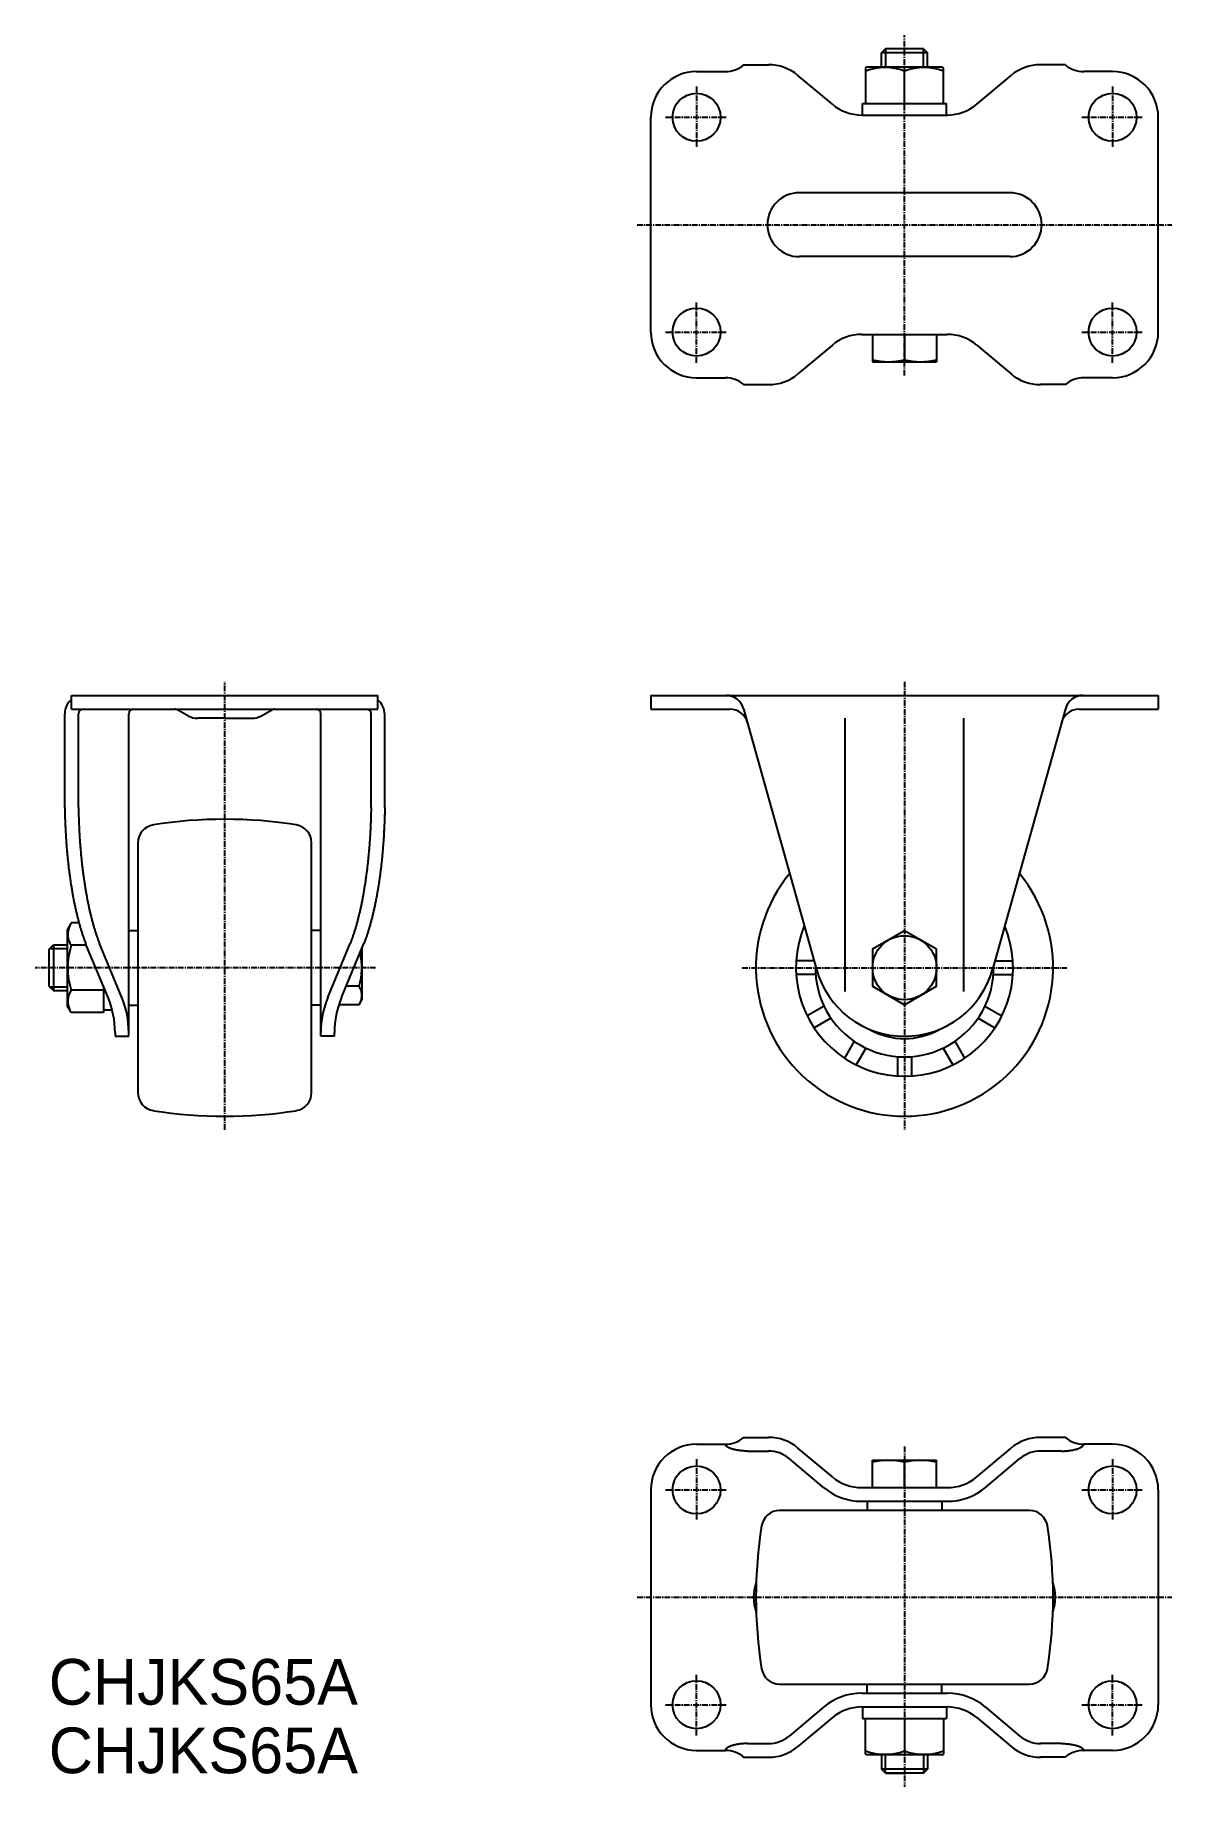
# Model space of a CAD drawing. Extents: x -2518 to -2269, y -154 to 230.
import ezdxf

# ---------------------------------------------------------------- set-up
doc = ezdxf.new("R2010")
doc.units = 0
doc.linetypes.add('CENTER', pattern=[2, 1.25, -0.25, 0.25, -0.25])
doc.layers.get('0').update_dxf_attribs({"linetype": 'CONTINUOUS'})
doc.layers.add('CENTER', color=1, linetype='CENTER')

msp = doc.modelspace()

# ---------------------------------------------------------------- linework, layer by layer
at = {"color": 7, "linetype": 'CONTINUOUS'}
for p, q in [((-2332.04, 226.57), (-2332.91, 225.69)), ((-2323.79, 226.57), (-2332.04, 226.57)), ((-2323.79, 226.57), (-2322.91, 225.69)), ((-2363.1, 223.07), (-2357.66, 223.07)), ((-2336.16, 222.57), (-2336.41, 222.42)), ((-2336.41, 222.42), (-2336.41, 214.57)), ((-2319.66, 222.57), (-2336.16, 222.57)), ((-2322.91, 225.69), (-2332.91, 225.69)), ((-2332.91, 222.57), (-2332.91, 225.69)), ((-2322.91, 222.57), (-2322.91, 225.69)), ((-2319.66, 222.57), (-2319.41, 222.42)), ((-2319.41, 214.57), (-2319.41, 222.42)), ((-2292.73, 223.07), (-2298.16, 223.07)), ((-2373.41, 221.57), (-2367.1, 221.57)), ((-2343.7, 214.41), (-2351.23, 220.73)), ((-2327.91, 214.57), (-2327.91, 221.67)), ((-2312.12, 214.41), (-2304.59, 220.73)), ((-2282.41, 221.57), (-2288.72, 221.57)), ((-2383.41, 164.57), (-2383.41, 211.57)), ((-2337.27, 212.07), (-2318.55, 212.07)), ((-2337.11, 214.57), (-2318.71, 214.57)), ((-2337.11, 212.07), (-2337.11, 214.57)), ((-2318.71, 212.07), (-2318.71, 214.57)), ((-2272.41, 164.57), (-2272.41, 211.57)), ((-2304.91, 195.07), (-2350.91, 195.07)), ((-2304.91, 181.07), (-2350.91, 181.07)), ((-2343.7, 161.73), (-2351.23, 155.41)), ((-2337.27, 164.07), (-2318.55, 164.07)), ((-2334.91, 164.07), (-2334.91, 158.07)), ((-2327.91, 164.07), (-2327.91, 158.5)), ((-2320.91, 164.07), (-2320.91, 158.07)), ((-2312.12, 161.73), (-2304.59, 155.41)), ((-2334.91, 158.07), (-2320.91, 158.07)), ((-2373.41, 154.57), (-2367.1, 154.57)), ((-2282.41, 154.57), (-2288.72, 154.57)), ((-2363.1, 153.07), (-2357.66, 153.07)), ((-2292.73, 153.07), (-2298.16, 153.07)), ((-2510.1, 85.06), (-2443.1, 85.06)), ((-2510.1, 82.06), (-2510.1, 85.06)), ((-2443.1, 82.06), (-2443.1, 85.06)), ((-2383.41, 85.06), (-2272.41, 85.06)), ((-2383.41, 85.06), (-2383.41, 82.06)), ((-2272.41, 85.06), (-2272.41, 82.06)), ((-2511.6, 60.52), (-2511.6, 81.06)), ((-2510.1, 82.06), (-2443.1, 82.06)), ((-2508.6, 60.52), (-2508.6, 81.06)), ((-2497.6, 10.46), (-2497.6, 81.06)), ((-2484.51, 80.55), (-2487.07, 81.94)), ((-2468.69, 80.55), (-2466.13, 81.94)), ((-2455.6, 10.46), (-2455.6, 81.06)), ((-2444.6, 60.52), (-2444.6, 81.06)), ((-2441.6, 60.52), (-2441.6, 80.86)), ((-2383.41, 82.06), (-2366.11, 82.06)), ((-2363.1, 82.14), (-2347.18, 25.09)), ((-2292.73, 82.14), (-2308.65, 25.09)), ((-2289.71, 82.06), (-2272.41, 82.06)), ((-2476.6, 80.06), (-2482.6, 80.06)), ((-2476.6, 80.06), (-2470.6, 80.06)), ((-2340.91, 20.26), (-2340.91, 80.06)), ((-2314.91, 20.26), (-2314.91, 80.06)), ((-2495.6, 52.78), (-2495.6, -1.86)), ((-2457.6, -1.86), (-2457.6, 52.78)), ((-2510.2, 35.28), (-2511.1, 33.71)), ((-2508.5, 35.28), (-2510.2, 35.28)), ((-2511.1, 33.71), (-2511.1, 17.21)), ((-2502.13, 18.94), (-2507.03, 30.78)), ((-2499.13, 18.94), (-2504.03, 30.78)), ((-2497.4, 33.61), (-2495.6, 33.61)), ((-2455.8, 33.61), (-2457.6, 33.61)), ((-2454.07, 18.94), (-2449.16, 30.78)), ((-2451.07, 18.94), (-2446.16, 30.78)), ((-2515.1, 29.46), (-2514.1, 30.46)), ((-2515.1, 29.46), (-2515.1, 21.46)), ((-2514.1, 30.46), (-2514.1, 20.46)), ((-2514.1, 30.46), (-2511.1, 30.46)), ((-2506.86, 30.37), (-2510.2, 30.37)), ((-2446.6, 29.73), (-2446.6, 18.46)), ((-2347.7, 26.96), (-2351.62, 26.96)), ((-2308.13, 26.96), (-2304.21, 26.96)), ((-2347.36, 23.96), (-2351.62, 23.96)), ((-2308.47, 23.96), (-2304.21, 23.96)), ((-2515.1, 21.46), (-2514.1, 20.46)), ((-2514.1, 20.46), (-2511.1, 20.46)), ((-2503.1, 20.56), (-2510.2, 20.56)), ((-2503.1, 21.29), (-2503.1, 15.65)), ((-2447.22, 21.42), (-2450.04, 21.42)), ((-2510.2, 15.65), (-2511.1, 17.21)), ((-2503.1, 15.65), (-2510.2, 15.65)), ((-2503.1, 16.26), (-2501.23, 16.26)), ((-2497.4, 17.31), (-2495.6, 17.31)), ((-2455.8, 17.31), (-2457.6, 17.31)), ((-2447.22, 17.38), (-2451.65, 17.38)), ((-2447.22, 17.38), (-2446.6, 18.46)), ((-2345.5, 17.04), (-2349.19, 14.91)), ((-2310.33, 17.04), (-2306.64, 14.91)), ((-2344, 14.44), (-2347.69, 12.31)), ((-2311.83, 14.44), (-2308.14, 12.31)), ((-2500.6, 11.28), (-2500.6, 10.46)), ((-2500.6, 10.46), (-2497.6, 10.46)), ((-2452.6, 10.46), (-2455.6, 10.46)), ((-2452.6, 10.46), (-2452.6, 11.28)), ((-2338.93, 9.38), (-2341.06, 5.69)), ((-2336.34, 7.88), (-2338.47, 4.19)), ((-2319.49, 7.88), (-2317.36, 4.19)), ((-2316.89, 9.38), (-2314.76, 5.69)), ((-2329.41, 6.02), (-2329.41, 1.76)), ((-2326.41, 6.02), (-2326.41, 1.76)), ((-2373.41, -78.8), (-2367.1, -78.8)), ((-2363.1, -77.3), (-2357.66, -77.3)), ((-2362.26, -80.3), (-2357.66, -80.3)), ((-2343.7, -85.97), (-2351.23, -79.64)), ((-2312.12, -85.97), (-2304.59, -79.64)), ((-2292.73, -77.3), (-2298.16, -77.3)), ((-2293.57, -80.3), (-2298.16, -80.3)), ((-2282.41, -78.8), (-2288.72, -78.8)), ((-2345.63, -88.26), (-2353.16, -81.94)), ((-2334.91, -88.3), (-2334.91, -82.3)), ((-2334.91, -82.3), (-2320.91, -82.3)), ((-2327.91, -88.3), (-2327.91, -82.74)), ((-2320.91, -88.3), (-2320.91, -82.3)), ((-2310.2, -88.26), (-2302.66, -81.94)), ((-2383.41, -88.8), (-2383.41, -135.8)), ((-2337.27, -88.3), (-2318.55, -88.3)), ((-2337.27, -91.3), (-2318.55, -91.3)), ((-2336.06, -91.5), (-2336.06, -93.3)), ((-2319.76, -91.5), (-2319.76, -93.3)), ((-2272.41, -88.8), (-2272.41, -135.8)), ((-2300.59, -93.3), (-2355.23, -93.3)), ((-2355.23, -131.3), (-2300.59, -131.3)), ((-2337.27, -133.3), (-2318.55, -133.3)), ((-2336.06, -133.1), (-2336.06, -131.3)), ((-2319.76, -133.1), (-2319.76, -131.3)), ((-2345.63, -136.35), (-2353.16, -142.67)), ((-2337.27, -136.3), (-2318.55, -136.3)), ((-2337.11, -136.3), (-2337.11, -138.8)), ((-2318.71, -136.3), (-2318.71, -138.8)), ((-2310.2, -136.35), (-2302.66, -142.67)), ((-2343.7, -138.64), (-2351.23, -144.97)), ((-2337.11, -138.8), (-2318.71, -138.8)), ((-2336.41, -146.66), (-2336.41, -138.8)), ((-2327.91, -138.8), (-2327.91, -145.9)), ((-2319.41, -138.8), (-2319.41, -146.66)), ((-2312.12, -138.64), (-2304.59, -144.97)), ((-2362.26, -144.3), (-2357.66, -144.3)), ((-2293.57, -144.3), (-2298.16, -144.3)), ((-2373.41, -145.8), (-2367.1, -145.8)), ((-2363.1, -147.3), (-2357.66, -147.3)), ((-2336.16, -146.8), (-2336.41, -146.66)), ((-2319.66, -146.8), (-2336.16, -146.8)), ((-2332.91, -146.8), (-2332.91, -149.93)), ((-2322.91, -146.8), (-2322.91, -149.93)), ((-2319.66, -146.8), (-2319.41, -146.66)), ((-2292.73, -147.3), (-2298.16, -147.3)), ((-2282.41, -145.8), (-2288.72, -145.8)), ((-2322.91, -149.93), (-2332.91, -149.93)), ((-2332.04, -150.8), (-2332.91, -149.93)), ((-2332.04, -150.8), (-2327.91, -150.8)), ((-2323.79, -150.8), (-2332.04, -150.8)), ((-2323.79, -150.8), (-2327.91, -150.8)), ((-2323.79, -150.8), (-2322.91, -149.93))]:
    msp.add_line(p, q, dxfattribs=at)
at = {"color": 3, "linetype": 'CONTINUOUS'}
for p, q in [((-2332.1, 226.51), (-2332.1, 222.57)), ((-2323.73, 222.57), (-2323.73, 226.51)), ((-2514.91, 29.65), (-2511.1, 29.65)), ((-2514.91, 21.28), (-2511.1, 21.28)), ((-2332.1, -150.74), (-2332.1, -146.8)), ((-2323.73, -146.8), (-2323.73, -150.74))]:
    msp.add_line(p, q, dxfattribs=at)
at = {"color": 7, "linetype": 'CONTINUOUS'}
msp.add_lwpolyline([(-2320.91, 29.5), (-2327.91, 33.55), (-2334.91, 29.5), (-2334.91, 21.42), (-2327.91, 17.38), (-2320.91, 21.42)], close=True, dxfattribs=at)
for points in [[(-2511.6, 60.52, 0), (-2511.6, 60.25, 0), (-2511.59, 59.98, 0), (-2511.59, 59.71, 0), (-2511.58, 59.44, 0), (-2511.58, 59.17, 0), (-2511.57, 58.9, 0), (-2511.56, 58.63, 0), (-2511.55, 58.36, 0), (-2511.55, 58.09, 0), (-2511.54, 57.82, 0), (-2511.53, 57.55, 0), (-2511.52, 57.28, 0), (-2511.51, 57.01, 0), (-2511.5, 56.75, 0), (-2511.48, 56.48, 0), (-2511.47, 56.21, 0), (-2511.46, 55.94, 0), (-2511.45, 55.67, 0), (-2511.43, 55.41, 0), (-2511.42, 55.14, 0), (-2511.4, 54.87, 0), (-2511.39, 54.61, 0), (-2511.37, 54.34, 0), (-2511.36, 54.07, 0), (-2511.34, 53.81, 0), (-2511.32, 53.54, 0), (-2511.3, 53.28, 0), (-2511.29, 53.01, 0), (-2511.27, 52.75, 0), (-2511.25, 52.49, 0), (-2511.23, 52.22, 0), (-2511.21, 51.96, 0), (-2511.19, 51.7, 0), (-2511.16, 51.44, 0), (-2511.14, 51.17, 0), (-2511.12, 50.91, 0), (-2511.1, 50.65, 0), (-2511.07, 50.39, 0), (-2511.05, 50.13, 0), (-2511.02, 49.87, 0), (-2511, 49.62, 0), (-2510.97, 49.36, 0), (-2510.95, 49.1, 0), (-2510.92, 48.84, 0), (-2510.89, 48.59, 0), (-2510.86, 48.33, 0), (-2510.83, 48.08, 0), (-2510.81, 47.82, 0), (-2510.78, 47.57, 0), (-2510.75, 47.32, 0), (-2510.72, 47.07, 0), (-2510.69, 46.82, 0), (-2510.65, 46.57, 0), (-2510.62, 46.32, 0), (-2510.59, 46.07, 0), (-2510.56, 45.82, 0), (-2510.52, 45.57, 0), (-2510.49, 45.33, 0), (-2510.45, 45.08, 0), (-2510.42, 44.83, 0), (-2510.38, 44.59, 0), (-2510.35, 44.35, 0), (-2510.31, 44.1, 0), (-2510.28, 43.86, 0), (-2510.24, 43.62, 0), (-2510.2, 43.38, 0), (-2510.16, 43.14, 0), (-2510.12, 42.91, 0), (-2510.08, 42.67, 0), (-2510.05, 42.43, 0), (-2510.01, 42.2, 0), (-2509.96, 41.96, 0), (-2509.92, 41.73, 0), (-2509.88, 41.5, 0), (-2509.84, 41.27, 0), (-2509.8, 41.04, 0), (-2509.76, 40.81, 0), (-2509.71, 40.58, 0), (-2509.67, 40.35, 0), (-2509.62, 40.13, 0), (-2509.58, 39.9, 0), (-2509.53, 39.68, 0), (-2509.49, 39.46, 0), (-2509.44, 39.24, 0), (-2509.4, 39.02, 0), (-2509.35, 38.8, 0), (-2509.3, 38.58, 0), (-2509.26, 38.36, 0), (-2509.21, 38.15, 0), (-2509.16, 37.93, 0), (-2509.11, 37.72, 0), (-2509.06, 37.51, 0), (-2509.01, 37.3, 0), (-2508.96, 37.09, 0), (-2508.91, 36.88, 0), (-2508.86, 36.67, 0), (-2508.81, 36.47, 0), (-2508.76, 36.26, 0), (-2508.7, 36.06, 0), (-2508.65, 35.86, 0), (-2508.6, 35.66, 0), (-2508.55, 35.46, 0), (-2508.49, 35.26, 0), (-2508.44, 35.06, 0), (-2508.38, 34.87, 0), (-2508.33, 34.67, 0), (-2508.27, 34.48, 0), (-2508.22, 34.29, 0), (-2508.16, 34.1, 0), (-2508.11, 33.91, 0), (-2508.05, 33.73, 0), (-2507.99, 33.54, 0), (-2507.94, 33.36, 0), (-2507.88, 33.17, 0), (-2507.82, 32.99, 0), (-2507.76, 32.81, 0), (-2507.7, 32.64, 0), (-2507.64, 32.46, 0), (-2507.58, 32.28, 0), (-2507.52, 32.11, 0), (-2507.46, 31.94, 0), (-2507.4, 31.77, 0), (-2507.34, 31.6, 0), (-2507.28, 31.43, 0), (-2507.22, 31.27, 0), (-2507.16, 31.1, 0), (-2507.1, 30.94, 0), (-2507.03, 30.78, 0)], [(-2508.6, 60.52, 0), (-2508.6, 60.25, 0), (-2508.59, 59.98, 0), (-2508.59, 59.71, 0), (-2508.58, 59.44, 0), (-2508.58, 59.17, 0), (-2508.57, 58.9, 0), (-2508.56, 58.63, 0), (-2508.55, 58.36, 0), (-2508.55, 58.09, 0), (-2508.54, 57.82, 0), (-2508.53, 57.55, 0), (-2508.52, 57.28, 0), (-2508.51, 57.01, 0), (-2508.5, 56.75, 0), (-2508.48, 56.48, 0), (-2508.47, 56.21, 0), (-2508.46, 55.94, 0), (-2508.45, 55.67, 0), (-2508.43, 55.41, 0), (-2508.42, 55.14, 0), (-2508.4, 54.87, 0), (-2508.39, 54.61, 0), (-2508.37, 54.34, 0), (-2508.36, 54.07, 0), (-2508.34, 53.81, 0), (-2508.32, 53.54, 0), (-2508.3, 53.28, 0), (-2508.29, 53.01, 0), (-2508.27, 52.75, 0), (-2508.25, 52.49, 0), (-2508.23, 52.22, 0), (-2508.21, 51.96, 0), (-2508.19, 51.7, 0), (-2508.16, 51.44, 0), (-2508.14, 51.17, 0), (-2508.12, 50.91, 0), (-2508.1, 50.65, 0), (-2508.07, 50.39, 0), (-2508.05, 50.13, 0), (-2508.02, 49.87, 0), (-2508, 49.62, 0), (-2507.97, 49.36, 0), (-2507.95, 49.1, 0), (-2507.92, 48.84, 0), (-2507.89, 48.59, 0), (-2507.86, 48.33, 0), (-2507.83, 48.08, 0), (-2507.81, 47.82, 0), (-2507.78, 47.57, 0), (-2507.75, 47.32, 0), (-2507.72, 47.07, 0), (-2507.69, 46.82, 0), (-2507.65, 46.57, 0), (-2507.62, 46.32, 0), (-2507.59, 46.07, 0), (-2507.56, 45.82, 0), (-2507.52, 45.57, 0), (-2507.49, 45.33, 0), (-2507.45, 45.08, 0), (-2507.42, 44.83, 0), (-2507.38, 44.59, 0), (-2507.35, 44.35, 0), (-2507.31, 44.1, 0), (-2507.28, 43.86, 0), (-2507.24, 43.62, 0), (-2507.2, 43.38, 0), (-2507.16, 43.14, 0), (-2507.12, 42.91, 0), (-2507.08, 42.67, 0), (-2507.05, 42.43, 0), (-2507.01, 42.2, 0), (-2506.96, 41.96, 0), (-2506.92, 41.73, 0), (-2506.88, 41.5, 0), (-2506.84, 41.27, 0), (-2506.8, 41.04, 0), (-2506.76, 40.81, 0), (-2506.71, 40.58, 0), (-2506.67, 40.35, 0), (-2506.62, 40.13, 0), (-2506.58, 39.9, 0), (-2506.53, 39.68, 0), (-2506.49, 39.46, 0), (-2506.44, 39.24, 0), (-2506.4, 39.02, 0), (-2506.35, 38.8, 0), (-2506.3, 38.58, 0), (-2506.26, 38.36, 0), (-2506.21, 38.15, 0), (-2506.16, 37.93, 0), (-2506.11, 37.72, 0), (-2506.06, 37.51, 0), (-2506.01, 37.3, 0), (-2505.96, 37.09, 0), (-2505.91, 36.88, 0), (-2505.86, 36.67, 0), (-2505.81, 36.47, 0), (-2505.76, 36.26, 0), (-2505.7, 36.06, 0), (-2505.65, 35.86, 0), (-2505.6, 35.66, 0), (-2505.55, 35.46, 0), (-2505.49, 35.26, 0), (-2505.44, 35.06, 0), (-2505.38, 34.87, 0), (-2505.33, 34.67, 0), (-2505.27, 34.48, 0), (-2505.22, 34.29, 0), (-2505.16, 34.1, 0), (-2505.11, 33.91, 0), (-2505.05, 33.73, 0), (-2504.99, 33.54, 0), (-2504.94, 33.36, 0), (-2504.88, 33.17, 0), (-2504.82, 32.99, 0), (-2504.76, 32.81, 0), (-2504.7, 32.64, 0), (-2504.64, 32.46, 0), (-2504.58, 32.28, 0), (-2504.52, 32.11, 0), (-2504.46, 31.94, 0), (-2504.4, 31.77, 0), (-2504.34, 31.6, 0), (-2504.28, 31.43, 0), (-2504.22, 31.27, 0), (-2504.16, 31.1, 0), (-2504.1, 30.94, 0), (-2504.03, 30.78, 0)], [(-2444.6, 60.52, 0), (-2444.6, 60.25, 0), (-2444.61, 59.98, 0), (-2444.61, 59.71, 0), (-2444.62, 59.44, 0), (-2444.62, 59.17, 0), (-2444.63, 58.9, 0), (-2444.64, 58.63, 0), (-2444.65, 58.36, 0), (-2444.65, 58.09, 0), (-2444.66, 57.82, 0), (-2444.67, 57.55, 0), (-2444.68, 57.28, 0), (-2444.69, 57.01, 0), (-2444.7, 56.75, 0), (-2444.72, 56.48, 0), (-2444.73, 56.21, 0), (-2444.74, 55.94, 0), (-2444.75, 55.67, 0), (-2444.77, 55.41, 0), (-2444.78, 55.14, 0), (-2444.8, 54.87, 0), (-2444.81, 54.61, 0), (-2444.83, 54.34, 0), (-2444.84, 54.07, 0), (-2444.86, 53.81, 0), (-2444.88, 53.54, 0), (-2444.9, 53.28, 0), (-2444.91, 53.01, 0), (-2444.93, 52.75, 0), (-2444.95, 52.49, 0), (-2444.97, 52.22, 0), (-2444.99, 51.96, 0), (-2445.01, 51.7, 0), (-2445.04, 51.44, 0), (-2445.06, 51.17, 0), (-2445.08, 50.91, 0), (-2445.1, 50.65, 0), (-2445.13, 50.39, 0), (-2445.15, 50.13, 0), (-2445.18, 49.87, 0), (-2445.2, 49.62, 0), (-2445.23, 49.36, 0), (-2445.25, 49.1, 0), (-2445.28, 48.84, 0), (-2445.31, 48.59, 0), (-2445.34, 48.33, 0), (-2445.37, 48.08, 0), (-2445.39, 47.82, 0), (-2445.42, 47.57, 0), (-2445.45, 47.32, 0), (-2445.48, 47.07, 0), (-2445.51, 46.82, 0), (-2445.55, 46.57, 0), (-2445.58, 46.32, 0), (-2445.61, 46.07, 0), (-2445.64, 45.82, 0), (-2445.68, 45.57, 0), (-2445.71, 45.33, 0), (-2445.74, 45.08, 0), (-2445.78, 44.83, 0), (-2445.82, 44.59, 0), (-2445.85, 44.35, 0), (-2445.89, 44.1, 0), (-2445.92, 43.86, 0), (-2445.96, 43.62, 0), (-2446, 43.38, 0), (-2446.04, 43.14, 0), (-2446.08, 42.91, 0), (-2446.11, 42.67, 0), (-2446.15, 42.43, 0), (-2446.19, 42.2, 0), (-2446.24, 41.96, 0), (-2446.28, 41.73, 0), (-2446.32, 41.5, 0), (-2446.36, 41.27, 0), (-2446.4, 41.04, 0), (-2446.44, 40.81, 0), (-2446.49, 40.58, 0), (-2446.53, 40.35, 0), (-2446.58, 40.13, 0), (-2446.62, 39.9, 0), (-2446.67, 39.68, 0), (-2446.71, 39.46, 0), (-2446.76, 39.24, 0), (-2446.8, 39.02, 0), (-2446.85, 38.8, 0), (-2446.9, 38.58, 0), (-2446.94, 38.36, 0), (-2446.99, 38.15, 0), (-2447.04, 37.93, 0), (-2447.09, 37.72, 0), (-2447.14, 37.51, 0), (-2447.19, 37.3, 0), (-2447.24, 37.09, 0), (-2447.29, 36.88, 0), (-2447.34, 36.67, 0), (-2447.39, 36.47, 0), (-2447.44, 36.26, 0), (-2447.5, 36.06, 0), (-2447.55, 35.86, 0), (-2447.6, 35.66, 0), (-2447.65, 35.46, 0), (-2447.71, 35.26, 0), (-2447.76, 35.06, 0), (-2447.82, 34.87, 0), (-2447.87, 34.67, 0), (-2447.93, 34.48, 0), (-2447.98, 34.29, 0), (-2448.04, 34.1, 0), (-2448.09, 33.91, 0), (-2448.15, 33.73, 0), (-2448.21, 33.54, 0), (-2448.26, 33.36, 0), (-2448.32, 33.17, 0), (-2448.38, 32.99, 0), (-2448.44, 32.81, 0), (-2448.5, 32.64, 0), (-2448.56, 32.46, 0), (-2448.62, 32.28, 0), (-2448.68, 32.11, 0), (-2448.74, 31.94, 0), (-2448.8, 31.77, 0), (-2448.86, 31.6, 0), (-2448.92, 31.43, 0), (-2448.98, 31.27, 0), (-2449.04, 31.1, 0), (-2449.1, 30.94, 0), (-2449.17, 30.78, 0)], [(-2441.6, 60.52, 0), (-2441.6, 60.25, 0), (-2441.61, 59.98, 0), (-2441.61, 59.71, 0), (-2441.62, 59.44, 0), (-2441.62, 59.17, 0), (-2441.63, 58.9, 0), (-2441.64, 58.63, 0), (-2441.65, 58.36, 0), (-2441.65, 58.09, 0), (-2441.66, 57.82, 0), (-2441.67, 57.55, 0), (-2441.68, 57.28, 0), (-2441.69, 57.01, 0), (-2441.7, 56.75, 0), (-2441.72, 56.48, 0), (-2441.73, 56.21, 0), (-2441.74, 55.94, 0), (-2441.75, 55.67, 0), (-2441.77, 55.41, 0), (-2441.78, 55.14, 0), (-2441.8, 54.87, 0), (-2441.81, 54.61, 0), (-2441.83, 54.34, 0), (-2441.84, 54.07, 0), (-2441.86, 53.81, 0), (-2441.88, 53.54, 0), (-2441.9, 53.28, 0), (-2441.91, 53.01, 0), (-2441.93, 52.75, 0), (-2441.95, 52.49, 0), (-2441.97, 52.22, 0), (-2441.99, 51.96, 0), (-2442.01, 51.7, 0), (-2442.04, 51.44, 0), (-2442.06, 51.17, 0), (-2442.08, 50.91, 0), (-2442.1, 50.65, 0), (-2442.13, 50.39, 0), (-2442.15, 50.13, 0), (-2442.18, 49.87, 0), (-2442.2, 49.62, 0), (-2442.23, 49.36, 0), (-2442.25, 49.1, 0), (-2442.28, 48.84, 0), (-2442.31, 48.59, 0), (-2442.34, 48.33, 0), (-2442.37, 48.08, 0), (-2442.39, 47.82, 0), (-2442.42, 47.57, 0), (-2442.45, 47.32, 0), (-2442.48, 47.07, 0), (-2442.51, 46.82, 0), (-2442.55, 46.57, 0), (-2442.58, 46.32, 0), (-2442.61, 46.07, 0), (-2442.64, 45.82, 0), (-2442.68, 45.57, 0), (-2442.71, 45.33, 0), (-2442.74, 45.08, 0), (-2442.78, 44.83, 0), (-2442.82, 44.59, 0), (-2442.85, 44.35, 0), (-2442.89, 44.1, 0), (-2442.92, 43.86, 0), (-2442.96, 43.62, 0), (-2443, 43.38, 0), (-2443.04, 43.14, 0), (-2443.08, 42.91, 0), (-2443.11, 42.67, 0), (-2443.15, 42.43, 0), (-2443.19, 42.2, 0), (-2443.24, 41.96, 0), (-2443.28, 41.73, 0), (-2443.32, 41.5, 0), (-2443.36, 41.27, 0), (-2443.4, 41.04, 0), (-2443.44, 40.81, 0), (-2443.49, 40.58, 0), (-2443.53, 40.35, 0), (-2443.58, 40.13, 0), (-2443.62, 39.9, 0), (-2443.67, 39.68, 0), (-2443.71, 39.46, 0), (-2443.76, 39.24, 0), (-2443.8, 39.02, 0), (-2443.85, 38.8, 0), (-2443.9, 38.58, 0), (-2443.94, 38.36, 0), (-2443.99, 38.15, 0), (-2444.04, 37.93, 0), (-2444.09, 37.72, 0), (-2444.14, 37.51, 0), (-2444.19, 37.3, 0), (-2444.24, 37.09, 0), (-2444.29, 36.88, 0), (-2444.34, 36.67, 0), (-2444.39, 36.47, 0), (-2444.44, 36.26, 0), (-2444.5, 36.06, 0), (-2444.55, 35.86, 0), (-2444.6, 35.66, 0), (-2444.65, 35.46, 0), (-2444.71, 35.26, 0), (-2444.76, 35.06, 0), (-2444.82, 34.87, 0), (-2444.87, 34.67, 0), (-2444.93, 34.48, 0), (-2444.98, 34.29, 0), (-2445.04, 34.1, 0), (-2445.09, 33.91, 0), (-2445.15, 33.73, 0), (-2445.21, 33.54, 0), (-2445.26, 33.36, 0), (-2445.32, 33.17, 0), (-2445.38, 32.99, 0), (-2445.44, 32.81, 0), (-2445.5, 32.64, 0), (-2445.56, 32.46, 0), (-2445.62, 32.28, 0), (-2445.68, 32.11, 0), (-2445.74, 31.94, 0), (-2445.8, 31.77, 0), (-2445.86, 31.6, 0), (-2445.92, 31.43, 0), (-2445.98, 31.27, 0), (-2446.04, 31.1, 0), (-2446.1, 30.94, 0), (-2446.17, 30.78, 0)], [(-2362.26, -80.3, 0), (-2362.32, -80.3, 0), (-2362.38, -80.3, 0), (-2362.43, -80.3, 0), (-2362.49, -80.3, 0), (-2362.55, -80.3, 0), (-2362.61, -80.3, 0), (-2362.67, -80.3, 0), (-2362.73, -80.29, 0), (-2362.78, -80.29, 0), (-2362.84, -80.29, 0), (-2362.9, -80.29, 0), (-2362.96, -80.28, 0), (-2363.01, -80.28, 0), (-2363.07, -80.28, 0), (-2363.13, -80.27, 0), (-2363.19, -80.27, 0), (-2363.24, -80.26, 0), (-2363.3, -80.26, 0), (-2363.36, -80.26, 0), (-2363.42, -80.25, 0), (-2363.47, -80.25, 0), (-2363.53, -80.24, 0), (-2363.58, -80.24, 0), (-2363.64, -80.23, 0), (-2363.7, -80.22, 0), (-2363.75, -80.22, 0), (-2363.81, -80.21, 0), (-2363.86, -80.21, 0), (-2363.92, -80.2, 0), (-2363.97, -80.19, 0), (-2364.03, -80.19, 0), (-2364.08, -80.18, 0), (-2364.13, -80.17, 0), (-2364.19, -80.16, 0), (-2364.24, -80.16, 0), (-2364.29, -80.15, 0), (-2364.35, -80.14, 0), (-2364.4, -80.13, 0), (-2364.45, -80.12, 0), (-2364.5, -80.11, 0), (-2364.56, -80.1, 0), (-2364.61, -80.1, 0), (-2364.66, -80.09, 0), (-2364.71, -80.08, 0), (-2364.76, -80.07, 0), (-2364.81, -80.06, 0), (-2364.86, -80.05, 0), (-2364.91, -80.04, 0), (-2364.96, -80.03, 0), (-2365, -80.02, 0), (-2365.05, -80.01, 0), (-2365.1, -79.99, 0), (-2365.15, -79.98, 0), (-2365.19, -79.97, 0), (-2365.24, -79.96, 0), (-2365.28, -79.95, 0), (-2365.33, -79.94, 0), (-2365.37, -79.93, 0), (-2365.42, -79.91, 0), (-2365.46, -79.9, 0), (-2365.51, -79.89, 0), (-2365.55, -79.88, 0), (-2365.59, -79.86, 0), (-2365.63, -79.85, 0), (-2365.68, -79.84, 0), (-2365.72, -79.82, 0), (-2365.76, -79.81, 0), (-2365.8, -79.8, 0), (-2365.84, -79.78, 0), (-2365.88, -79.77, 0), (-2365.91, -79.76, 0), (-2365.95, -79.74, 0), (-2365.99, -79.73, 0), (-2366.03, -79.71, 0), (-2366.06, -79.7, 0), (-2366.1, -79.68, 0), (-2366.13, -79.67, 0), (-2366.17, -79.65, 0), (-2366.2, -79.64, 0), (-2366.24, -79.62, 0), (-2366.27, -79.61, 0), (-2366.3, -79.59, 0), (-2366.33, -79.58, 0), (-2366.37, -79.56, 0), (-2366.4, -79.55, 0), (-2366.43, -79.53, 0), (-2366.46, -79.52, 0), (-2366.48, -79.5, 0), (-2366.51, -79.48, 0), (-2366.54, -79.47, 0), (-2366.57, -79.45, 0), (-2366.59, -79.44, 0), (-2366.62, -79.42, 0), (-2366.64, -79.4, 0), (-2366.67, -79.39, 0), (-2366.69, -79.37, 0), (-2366.72, -79.35, 0), (-2366.74, -79.34, 0), (-2366.76, -79.32, 0), (-2366.78, -79.3, 0), (-2366.8, -79.28, 0), (-2366.82, -79.27, 0), (-2366.84, -79.25, 0), (-2366.86, -79.23, 0), (-2366.88, -79.22, 0), (-2366.9, -79.2, 0), (-2366.91, -79.18, 0), (-2366.93, -79.16, 0), (-2366.94, -79.15, 0), (-2366.96, -79.13, 0), (-2366.97, -79.11, 0), (-2366.98, -79.09, 0), (-2367, -79.07, 0), (-2367.01, -79.06, 0), (-2367.02, -79.04, 0), (-2367.03, -79.02, 0), (-2367.04, -79, 0), (-2367.05, -78.99, 0), (-2367.06, -78.97, 0), (-2367.07, -78.95, 0), (-2367.07, -78.93, 0), (-2367.08, -78.91, 0), (-2367.08, -78.9, 0), (-2367.09, -78.88, 0), (-2367.09, -78.86, 0), (-2367.1, -78.84, 0), (-2367.1, -78.82, 0), (-2367.1, -78.8, 0)], [(-2293.57, -80.3, 0), (-2293.51, -80.3, 0), (-2293.45, -80.3, 0), (-2293.39, -80.3, 0), (-2293.33, -80.3, 0), (-2293.27, -80.3, 0), (-2293.22, -80.3, 0), (-2293.16, -80.3, 0), (-2293.1, -80.29, 0), (-2293.04, -80.29, 0), (-2292.98, -80.29, 0), (-2292.93, -80.29, 0), (-2292.87, -80.28, 0), (-2292.81, -80.28, 0), (-2292.75, -80.28, 0), (-2292.7, -80.27, 0), (-2292.64, -80.27, 0), (-2292.58, -80.26, 0), (-2292.52, -80.26, 0), (-2292.47, -80.26, 0), (-2292.41, -80.25, 0), (-2292.35, -80.25, 0), (-2292.3, -80.24, 0), (-2292.24, -80.24, 0), (-2292.19, -80.23, 0), (-2292.13, -80.22, 0), (-2292.07, -80.22, 0), (-2292.02, -80.21, 0), (-2291.96, -80.21, 0), (-2291.91, -80.2, 0), (-2291.85, -80.19, 0), (-2291.8, -80.19, 0), (-2291.75, -80.18, 0), (-2291.69, -80.17, 0), (-2291.64, -80.16, 0), (-2291.58, -80.16, 0), (-2291.53, -80.15, 0), (-2291.48, -80.14, 0), (-2291.43, -80.13, 0), (-2291.37, -80.12, 0), (-2291.32, -80.11, 0), (-2291.27, -80.1, 0), (-2291.22, -80.1, 0), (-2291.17, -80.09, 0), (-2291.12, -80.08, 0), (-2291.07, -80.07, 0), (-2291.02, -80.06, 0), (-2290.97, -80.05, 0), (-2290.92, -80.04, 0), (-2290.87, -80.03, 0), (-2290.82, -80.02, 0), (-2290.77, -80.01, 0), (-2290.73, -79.99, 0), (-2290.68, -79.98, 0), (-2290.63, -79.97, 0), (-2290.59, -79.96, 0), (-2290.54, -79.95, 0), (-2290.5, -79.94, 0), (-2290.45, -79.93, 0), (-2290.41, -79.91, 0), (-2290.36, -79.9, 0), (-2290.32, -79.89, 0), (-2290.28, -79.88, 0), (-2290.23, -79.86, 0), (-2290.19, -79.85, 0), (-2290.15, -79.84, 0), (-2290.11, -79.82, 0), (-2290.07, -79.81, 0), (-2290.03, -79.8, 0), (-2289.99, -79.78, 0), (-2289.95, -79.77, 0), (-2289.91, -79.76, 0), (-2289.87, -79.74, 0), (-2289.84, -79.73, 0), (-2289.8, -79.71, 0), (-2289.76, -79.7, 0), (-2289.73, -79.68, 0), (-2289.69, -79.67, 0), (-2289.66, -79.65, 0), (-2289.62, -79.64, 0), (-2289.59, -79.62, 0), (-2289.56, -79.61, 0), (-2289.52, -79.59, 0), (-2289.49, -79.58, 0), (-2289.46, -79.56, 0), (-2289.43, -79.55, 0), (-2289.4, -79.53, 0), (-2289.37, -79.52, 0), (-2289.34, -79.5, 0), (-2289.31, -79.48, 0), (-2289.29, -79.47, 0), (-2289.26, -79.45, 0), (-2289.23, -79.44, 0), (-2289.21, -79.42, 0), (-2289.18, -79.4, 0), (-2289.16, -79.39, 0), (-2289.13, -79.37, 0), (-2289.11, -79.35, 0), (-2289.09, -79.34, 0), (-2289.07, -79.32, 0), (-2289.04, -79.3, 0), (-2289.02, -79.28, 0), (-2289, -79.27, 0), (-2288.98, -79.25, 0), (-2288.97, -79.23, 0), (-2288.95, -79.22, 0), (-2288.93, -79.2, 0), (-2288.91, -79.18, 0), (-2288.9, -79.16, 0), (-2288.88, -79.15, 0), (-2288.87, -79.13, 0), (-2288.85, -79.11, 0), (-2288.84, -79.09, 0), (-2288.83, -79.07, 0), (-2288.82, -79.06, 0), (-2288.81, -79.04, 0), (-2288.8, -79.02, 0), (-2288.79, -79, 0), (-2288.78, -78.99, 0), (-2288.77, -78.97, 0), (-2288.76, -78.95, 0), (-2288.75, -78.93, 0), (-2288.75, -78.91, 0), (-2288.74, -78.9, 0), (-2288.74, -78.88, 0), (-2288.73, -78.86, 0), (-2288.73, -78.84, 0), (-2288.73, -78.82, 0), (-2288.72, -78.8, 0)], [(-2362.26, -144.31, 0), (-2362.32, -144.31, 0), (-2362.38, -144.31, 0), (-2362.43, -144.31, 0), (-2362.49, -144.31, 0), (-2362.55, -144.31, 0), (-2362.61, -144.31, 0), (-2362.67, -144.31, 0), (-2362.73, -144.32, 0), (-2362.78, -144.32, 0), (-2362.84, -144.32, 0), (-2362.9, -144.32, 0), (-2362.96, -144.33, 0), (-2363.01, -144.33, 0), (-2363.07, -144.33, 0), (-2363.13, -144.34, 0), (-2363.19, -144.34, 0), (-2363.24, -144.34, 0), (-2363.3, -144.35, 0), (-2363.36, -144.35, 0), (-2363.42, -144.36, 0), (-2363.47, -144.36, 0), (-2363.53, -144.37, 0), (-2363.58, -144.37, 0), (-2363.64, -144.38, 0), (-2363.7, -144.38, 0), (-2363.75, -144.39, 0), (-2363.81, -144.4, 0), (-2363.86, -144.4, 0), (-2363.92, -144.41, 0), (-2363.97, -144.42, 0), (-2364.03, -144.42, 0), (-2364.08, -144.43, 0), (-2364.13, -144.44, 0), (-2364.19, -144.45, 0), (-2364.24, -144.45, 0), (-2364.29, -144.46, 0), (-2364.35, -144.47, 0), (-2364.4, -144.48, 0), (-2364.45, -144.49, 0), (-2364.5, -144.5, 0), (-2364.56, -144.5, 0), (-2364.61, -144.51, 0), (-2364.66, -144.52, 0), (-2364.71, -144.53, 0), (-2364.76, -144.54, 0), (-2364.81, -144.55, 0), (-2364.86, -144.56, 0), (-2364.91, -144.57, 0), (-2364.96, -144.58, 0), (-2365, -144.59, 0), (-2365.05, -144.6, 0), (-2365.1, -144.62, 0), (-2365.15, -144.63, 0), (-2365.19, -144.64, 0), (-2365.24, -144.65, 0), (-2365.28, -144.66, 0), (-2365.33, -144.67, 0), (-2365.37, -144.68, 0), (-2365.42, -144.7, 0), (-2365.46, -144.71, 0), (-2365.51, -144.72, 0), (-2365.55, -144.73, 0), (-2365.59, -144.75, 0), (-2365.63, -144.76, 0), (-2365.68, -144.77, 0), (-2365.72, -144.79, 0), (-2365.76, -144.8, 0), (-2365.8, -144.81, 0), (-2365.84, -144.83, 0), (-2365.88, -144.84, 0), (-2365.91, -144.85, 0), (-2365.95, -144.87, 0), (-2365.99, -144.88, 0), (-2366.03, -144.9, 0), (-2366.06, -144.91, 0), (-2366.1, -144.93, 0), (-2366.13, -144.94, 0), (-2366.17, -144.96, 0), (-2366.2, -144.97, 0), (-2366.24, -144.99, 0), (-2366.27, -145, 0), (-2366.3, -145.01, 0), (-2366.33, -145.03, 0), (-2366.37, -145.05, 0), (-2366.4, -145.06, 0), (-2366.43, -145.08, 0), (-2366.46, -145.09, 0), (-2366.48, -145.11, 0), (-2366.51, -145.13, 0), (-2366.54, -145.14, 0), (-2366.57, -145.16, 0), (-2366.59, -145.17, 0), (-2366.62, -145.19, 0), (-2366.64, -145.21, 0), (-2366.67, -145.22, 0), (-2366.69, -145.24, 0), (-2366.72, -145.26, 0), (-2366.74, -145.27, 0), (-2366.76, -145.29, 0), (-2366.78, -145.31, 0), (-2366.8, -145.32, 0), (-2366.82, -145.34, 0), (-2366.84, -145.36, 0), (-2366.86, -145.38, 0), (-2366.88, -145.39, 0), (-2366.9, -145.41, 0), (-2366.91, -145.43, 0), (-2366.93, -145.45, 0), (-2366.94, -145.46, 0), (-2366.96, -145.48, 0), (-2366.97, -145.5, 0), (-2366.98, -145.52, 0), (-2367, -145.53, 0), (-2367.01, -145.55, 0), (-2367.02, -145.57, 0), (-2367.03, -145.59, 0), (-2367.04, -145.61, 0), (-2367.05, -145.62, 0), (-2367.06, -145.64, 0), (-2367.07, -145.66, 0), (-2367.07, -145.68, 0), (-2367.08, -145.7, 0), (-2367.08, -145.71, 0), (-2367.09, -145.73, 0), (-2367.09, -145.75, 0), (-2367.1, -145.77, 0), (-2367.1, -145.79, 0), (-2367.1, -145.81, 0)], [(-2293.57, -144.31, 0), (-2293.51, -144.31, 0), (-2293.45, -144.31, 0), (-2293.39, -144.31, 0), (-2293.33, -144.31, 0), (-2293.27, -144.31, 0), (-2293.22, -144.31, 0), (-2293.16, -144.31, 0), (-2293.1, -144.32, 0), (-2293.04, -144.32, 0), (-2292.98, -144.32, 0), (-2292.93, -144.32, 0), (-2292.87, -144.33, 0), (-2292.81, -144.33, 0), (-2292.75, -144.33, 0), (-2292.7, -144.34, 0), (-2292.64, -144.34, 0), (-2292.58, -144.34, 0), (-2292.52, -144.35, 0), (-2292.47, -144.35, 0), (-2292.41, -144.36, 0), (-2292.35, -144.36, 0), (-2292.3, -144.37, 0), (-2292.24, -144.37, 0), (-2292.19, -144.38, 0), (-2292.13, -144.38, 0), (-2292.07, -144.39, 0), (-2292.02, -144.4, 0), (-2291.96, -144.4, 0), (-2291.91, -144.41, 0), (-2291.85, -144.42, 0), (-2291.8, -144.42, 0), (-2291.75, -144.43, 0), (-2291.69, -144.44, 0), (-2291.64, -144.45, 0), (-2291.58, -144.45, 0), (-2291.53, -144.46, 0), (-2291.48, -144.47, 0), (-2291.43, -144.48, 0), (-2291.37, -144.49, 0), (-2291.32, -144.5, 0), (-2291.27, -144.5, 0), (-2291.22, -144.51, 0), (-2291.17, -144.52, 0), (-2291.12, -144.53, 0), (-2291.07, -144.54, 0), (-2291.02, -144.55, 0), (-2290.97, -144.56, 0), (-2290.92, -144.57, 0), (-2290.87, -144.58, 0), (-2290.82, -144.59, 0), (-2290.77, -144.6, 0), (-2290.73, -144.62, 0), (-2290.68, -144.63, 0), (-2290.63, -144.64, 0), (-2290.59, -144.65, 0), (-2290.54, -144.66, 0), (-2290.5, -144.67, 0), (-2290.45, -144.68, 0), (-2290.41, -144.7, 0), (-2290.36, -144.71, 0), (-2290.32, -144.72, 0), (-2290.28, -144.73, 0), (-2290.23, -144.75, 0), (-2290.19, -144.76, 0), (-2290.15, -144.77, 0), (-2290.11, -144.79, 0), (-2290.07, -144.8, 0), (-2290.03, -144.81, 0), (-2289.99, -144.83, 0), (-2289.95, -144.84, 0), (-2289.91, -144.85, 0), (-2289.87, -144.87, 0), (-2289.84, -144.88, 0), (-2289.8, -144.9, 0), (-2289.76, -144.91, 0), (-2289.73, -144.93, 0), (-2289.69, -144.94, 0), (-2289.66, -144.96, 0), (-2289.62, -144.97, 0), (-2289.59, -144.99, 0), (-2289.56, -145, 0), (-2289.52, -145.01, 0), (-2289.49, -145.03, 0), (-2289.46, -145.05, 0), (-2289.43, -145.06, 0), (-2289.4, -145.08, 0), (-2289.37, -145.09, 0), (-2289.34, -145.11, 0), (-2289.31, -145.13, 0), (-2289.29, -145.14, 0), (-2289.26, -145.16, 0), (-2289.23, -145.17, 0), (-2289.21, -145.19, 0), (-2289.18, -145.21, 0), (-2289.16, -145.22, 0), (-2289.13, -145.24, 0), (-2289.11, -145.26, 0), (-2289.09, -145.27, 0), (-2289.07, -145.29, 0), (-2289.04, -145.31, 0), (-2289.02, -145.32, 0), (-2289, -145.34, 0), (-2288.98, -145.36, 0), (-2288.97, -145.38, 0), (-2288.95, -145.39, 0), (-2288.93, -145.41, 0), (-2288.91, -145.43, 0), (-2288.9, -145.45, 0), (-2288.88, -145.46, 0), (-2288.87, -145.48, 0), (-2288.85, -145.5, 0), (-2288.84, -145.52, 0), (-2288.83, -145.53, 0), (-2288.82, -145.55, 0), (-2288.81, -145.57, 0), (-2288.8, -145.59, 0), (-2288.79, -145.61, 0), (-2288.78, -145.62, 0), (-2288.77, -145.64, 0), (-2288.76, -145.66, 0), (-2288.75, -145.68, 0), (-2288.75, -145.7, 0), (-2288.74, -145.71, 0), (-2288.74, -145.73, 0), (-2288.73, -145.75, 0), (-2288.73, -145.77, 0), (-2288.73, -145.79, 0), (-2288.72, -145.81, 0)]]:
    msp.add_polyline3d(points, dxfattribs=at)
for centre, radius in [((-2373.41, 211.57), 5.25), ((-2282.41, 211.57), 5.25), ((-2373.41, 164.57), 5.25), ((-2282.41, 164.57), 5.25), ((-2327.91, 25.46), 7), ((-2373.41, -88.8), 5.25), ((-2282.41, -88.8), 5.25), ((-2373.41, -135.8), 5.25), ((-2282.41, -135.8), 5.25)]:
    msp.add_circle(centre, radius, dxfattribs=at)
for centre, radius, start, end in [((-2367.06, 227.56), 6, 269.6396, 311.4289), ((-2357.66, 213.07), 10, 50, 90), ((-2332.16, 210.15), 12.28, 69.7438, 110.2562), ((-2323.66, 210.15), 12.28, 69.7438, 110.2562), ((-2298.16, 213.07), 10, 90, 130), ((-2288.76, 227.56), 6, 228.5711, 270.3604), ((-2373.41, 211.57), 10, 90, 180), ((-2282.41, 211.57), 10, 0, 90), ((-2337.27, 222.07), 10, 230, 270), ((-2318.55, 222.07), 10, 270, 310), ((-2350.91, 188.07), 7, 90, 270), ((-2304.91, 188.07), 7, 270, 90), ((-2373.41, 164.57), 10, 180, 270), ((-2337.27, 154.07), 10, 90, 130), ((-2318.55, 154.07), 10, 50, 90), ((-2282.41, 164.57), 10, 270, 360), ((-2331.41, 172.43), 14.36, 255.8945, 284.1055), ((-2324.41, 172.43), 14.36, 255.8945, 284.1055), ((-2367.06, 148.57), 6, 48.5711, 90.3604), ((-2357.66, 163.07), 10, 270, 310), ((-2298.16, 163.07), 10, 230, 270), ((-2288.76, 148.57), 6, 89.6396, 131.4289), ((-2366.95, 81.06), 4, 15.5916, 90), ((-2288.88, 81.06), 4, 90, 164.4084), ((-2507.6, 81.06), 4, 128.6822, 180), ((-2507.6, 81.06), 1, 90, 180), ((-2496.6, 81.06), 1, 90, 180), ((-2487.55, 81.06), 1, 61.4602, 90), ((-2482.6, 84.06), 4, 241.4602, 270), ((-2470.6, 84.06), 4, 270, 298.5398), ((-2465.65, 81.06), 1, 90, 118.5398), ((-2456.6, 81.06), 1, 0, 90), ((-2445.6, 81.06), 1, 0, 90), ((-2445.8, 80.86), 4.2, 0, 49.9948), ((-2366.11, 78.06), 4, 15.5916, 90), ((-2289.71, 78.06), 4, 90, 164.4084), ((-2476.6, -42.04), 100, 81.0107, 98.9893), ((-2491.6, 52.78), 4, 98.9893, 180), ((-2461.6, 52.78), 4, 0, 81.0107), ((-2327.91, 25.46), 32.5, 140.6236, 39.3764), ((-2506.61, 32.82), 4.34, 154.3842, 214.3842), ((-2327.91, 25.46), 23.75, 157.3604, 22.6396), ((-2497.4, 33.41), 0.2, 90, 180), ((-2455.8, 33.41), 0.2, 0, 90), ((-2494.71, 25.46), 16.24, 162.412, 197.588), ((-2459.98, 25.46), 13.38, 342.42, 14.1934), ((-2327.91, 25.46), 19.5, 178.6738, 1.3262), ((-2327.91, 30.46), 20, 195.5916, 344.4084), ((-2506.61, 18.1), 4.34, 145.6158, 205.6158), ((-2450.18, 19.4), 3.58, 334.3309, 34.3309), ((-2520.6, 11.28), 20, 0, 22.5284), ((-2517.6, 11.28), 20, 0, 22.5284), ((-2497.4, 17.51), 0.2, 180, 270), ((-2455.8, 17.51), 0.2, 270, 0), ((-2435.6, 11.28), 20, 157.4716, 180), ((-2432.6, 11.28), 20, 157.4716, 180), ((-2327.91, 25.46), 15.5, 240.3838, 299.6162), ((-2491.6, -1.86), 4, 180, 261.0107), ((-2461.6, -1.86), 4, 278.9893, 0), ((-2476.6, 92.96), 100, 261.0107, 278.9893), ((-2373.41, -88.8), 10, 90, 180), ((-2367.06, -72.81), 6, 269.6396, 311.4289), ((-2357.66, -87.3), 10, 50, 90), ((-2357.66, -87.3), 7, 50, 90), ((-2298.16, -87.3), 10, 90, 130), ((-2298.16, -87.3), 7, 90, 130), ((-2288.76, -72.81), 6, 228.5711, 270.3604), ((-2282.41, -88.8), 10, 0, 90), ((-2331.41, -96.67), 14.36, 75.8945, 104.1055), ((-2324.41, -96.67), 14.36, 75.8945, 104.1055), ((-2337.27, -78.3), 10, 230, 270), ((-2318.55, -78.3), 10, 270, 310), ((-2337.27, -78.3), 13, 230, 270), ((-2335.86, -91.5), 0.2, 90, 180), ((-2319.96, -91.5), 0.2, 0, 90), ((-2318.55, -78.3), 13, 270, 310), ((-2355.23, -97.3), 4, 90, 171.0107), ((-2300.59, -97.3), 4, 8.9893, 90), ((-2260.41, -112.3), 100, 171.0107, 188.9893), ((-2395.41, -112.3), 100, 351.0107, 8.9893), ((-2350.91, -112.3), 10, 160.8413, 199.1587), ((-2304.91, -112.3), 10, 340.8413, 19.1587), ((-2355.23, -127.3), 4, 188.9893, 270), ((-2300.59, -127.3), 4, 270, 351.0107), ((-2337.27, -146.3), 13, 90, 130), ((-2335.86, -133.1), 0.2, 180, 270), ((-2319.96, -133.1), 0.2, 270, 0), ((-2318.55, -146.3), 13, 50, 90), ((-2373.41, -135.8), 10, 180, 270), ((-2337.27, -146.3), 10, 90, 130), ((-2318.55, -146.3), 10, 50, 90), ((-2282.41, -135.8), 10, 270, 360), ((-2357.66, -137.3), 7, 270, 310), ((-2357.66, -137.3), 10, 270, 310), ((-2298.16, -137.3), 10, 230, 270), ((-2298.16, -137.3), 7, 230, 270), ((-2367.06, -151.8), 6, 48.5711, 90.3604), ((-2332.16, -134.38), 12.28, 249.7438, 290.2562), ((-2323.66, -134.38), 12.28, 249.7438, 290.2562), ((-2288.76, -151.8), 6, 89.6396, 131.4289)]:
    msp.add_arc(centre, radius, start, end, dxfattribs=at)
at = {"layer": 'CENTER', "color": 1, "linetype": 'CENTER'}
for p, q in [((-2327.91, 155.07), (-2327.91, 229.57)), ((-2373.41, 218.32), (-2373.41, 204.82)), ((-2282.41, 218.32), (-2282.41, 204.82)), ((-2380.16, 211.57), (-2366.66, 211.57)), ((-2289.16, 211.57), (-2275.66, 211.57)), ((-2386.41, 188.07), (-2269.41, 188.07)), ((-2373.41, 157.82), (-2373.41, 171.32)), ((-2282.41, 157.82), (-2282.41, 171.32)), ((-2380.16, 164.57), (-2366.66, 164.57)), ((-2289.16, 164.57), (-2275.66, 164.57)), ((-2476.6, -10.04), (-2476.6, 88.06)), ((-2327.91, 88.06), (-2327.91, -10.04)), ((-2443.6, 25.46), (-2518.1, 25.46)), ((-2363.41, 25.46), (-2292.41, 25.46)), ((-2327.91, -79.3), (-2327.91, -153.8)), ((-2373.41, -82.05), (-2373.41, -95.55)), ((-2282.41, -82.05), (-2282.41, -95.55)), ((-2380.16, -88.8), (-2366.66, -88.8)), ((-2289.16, -88.8), (-2275.66, -88.8)), ((-2386.41, -112.3), (-2269.41, -112.3)), ((-2373.41, -142.55), (-2373.41, -129.05)), ((-2282.41, -142.55), (-2282.41, -129.05)), ((-2380.16, -135.8), (-2366.66, -135.8)), ((-2289.16, -135.8), (-2275.66, -135.8))]:
    msp.add_line(p, q, dxfattribs=at)

# ---------------------------------------------------------------- texts
at = {"color": 7, "linetype": 'CONTINUOUS'}
for p in [(-2515.1, -135.8), (-2515.1, -150.8)]:
    msp.add_text('CHJKS65A', height=10, dxfattribs=at).set_placement(p)

doc.saveas('drawing.dxf')
